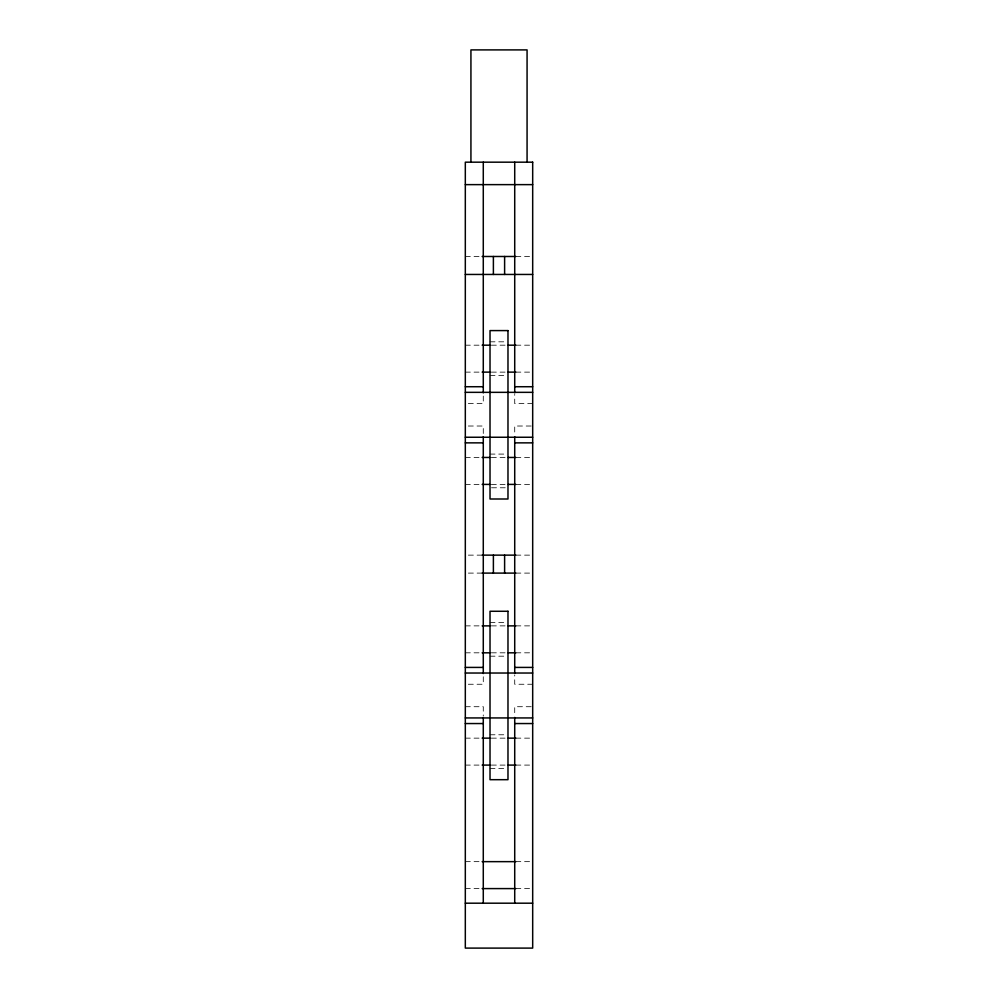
<?xml version="1.0" encoding="UTF-8"?>
<svg xmlns="http://www.w3.org/2000/svg" width="998" height="998" viewBox="0 0 998 998"><rect width="100%" height="100%" fill="white"/><g stroke="black" fill="none" stroke-linecap="round" stroke-linejoin="round"><path stroke-width="0.75" stroke-dasharray="4.99 3.74" d="M465.317 256.486L482.159 256.486M515.841 256.486L531.148 256.486M490.018 341.815L506.485 341.815M465.317 345.183L482.159 345.183M491.34 345.183L506.66 345.183M515.841 345.183L531.148 345.183M465.317 372.129L482.159 372.129M491.34 372.129L506.66 372.129M515.841 372.129L531.148 372.129M490.018 375.498L506.485 375.498M468.311 403.566L483.281 403.566L483.281 394.385M532.683 403.566L514.719 403.566L514.719 394.385M468.311 426.021L483.281 426.021L483.281 435.203M531.186 426.021L514.719 426.021L514.719 435.203M490.018 454.09L506.485 454.09M465.317 457.458L482.159 457.458M491.34 457.458L506.66 457.458M515.841 457.458L531.148 457.458M465.317 484.404L482.159 484.404M491.34 484.404L506.66 484.404M515.841 484.404L531.148 484.404M491.515 487.773L506.485 487.773M468.374 555.138L482.159 555.138M515.841 555.138L531.148 555.138M468.374 573.101L482.159 573.101M515.841 573.101L532.683 573.101M490.018 622.503L506.485 622.503M465.317 625.871L482.159 625.871M491.34 625.871L506.66 625.871M515.841 625.871L531.148 625.871M465.317 652.817L482.159 652.817M491.34 652.817L506.66 652.817M515.841 652.817L531.148 652.817M490.018 656.185L506.485 656.185M468.311 684.254L483.281 684.254L483.281 675.072M532.683 684.254L514.719 684.254L514.719 675.072M465.317 706.709L483.281 706.709L483.281 715.89M531.186 706.709L514.719 706.709L514.719 715.89M490.018 734.778L506.485 734.778M465.317 738.146L482.159 738.146M491.34 738.146L506.66 738.146M515.841 738.146L531.148 738.146M465.317 765.092L482.159 765.092M491.34 765.092L506.66 765.092M515.841 765.092L531.148 765.092M490.018 768.46L506.485 768.46M465.317 861.648L482.159 861.648M515.841 861.648L531.148 861.648M465.317 888.594L482.159 888.594M515.841 888.594L531.148 888.594"/><path stroke-width="1.5" d="M465.317 184.63L532.683 184.63M482.159 256.486L515.841 256.486M465.317 274.45L532.683 274.45M482.159 345.183L489.818 345.183M508.182 345.183L515.841 345.183M482.159 372.129L489.818 372.129M508.182 372.129L515.841 372.129M465.317 386.725L483.281 386.725M514.719 386.725L532.683 386.725M465.317 392.339L532.683 392.339M465.317 437.249L532.683 437.249M465.317 442.863L483.281 442.863M514.719 442.863L532.683 442.863M482.159 457.458L489.818 457.458M508.182 457.458L515.841 457.458M482.159 484.404L489.818 484.404M508.182 484.404L515.841 484.404M482.159 555.138L515.841 555.138M482.159 573.101L515.841 573.101M482.159 625.871L489.818 625.871M508.182 625.871L515.841 625.871M482.159 652.817L489.818 652.817M508.182 652.817L515.841 652.817M465.317 667.413L483.281 667.413M514.719 667.413L532.683 667.413M465.317 673.026L532.683 673.026M465.317 717.936L532.683 717.936M465.317 723.55L483.281 723.55M514.719 723.55L532.683 723.55M482.159 738.146L489.818 738.146M508.182 738.146L515.841 738.146M482.159 765.092L489.818 765.092M508.182 765.092L515.841 765.092M482.159 861.648L515.841 861.648M482.159 888.594L515.841 888.594M465.317 903.19L532.683 903.19M527.069 162.175L527.069 49.9L470.931 49.9L470.931 162.175M514.719 162.175L514.719 392.85M514.719 436.737L514.719 673.538M514.719 717.425L514.719 903.19M504.614 256.486L504.614 274.45M504.614 555.138L504.614 573.101M493.386 256.486L493.386 274.45M493.386 555.138L493.386 573.101M483.281 162.175L483.281 392.85M483.281 436.737L483.281 673.538M483.281 717.425L483.281 903.19M532.683 162.175L465.317 162.175L465.317 948.1L532.683 948.1L532.683 162.175M507.982 330.588L490.018 330.588L490.018 499L507.982 499L507.982 330.588M507.982 611.275L490.018 611.275L490.018 779.688L507.982 779.688L507.982 611.275"/></g></svg>
